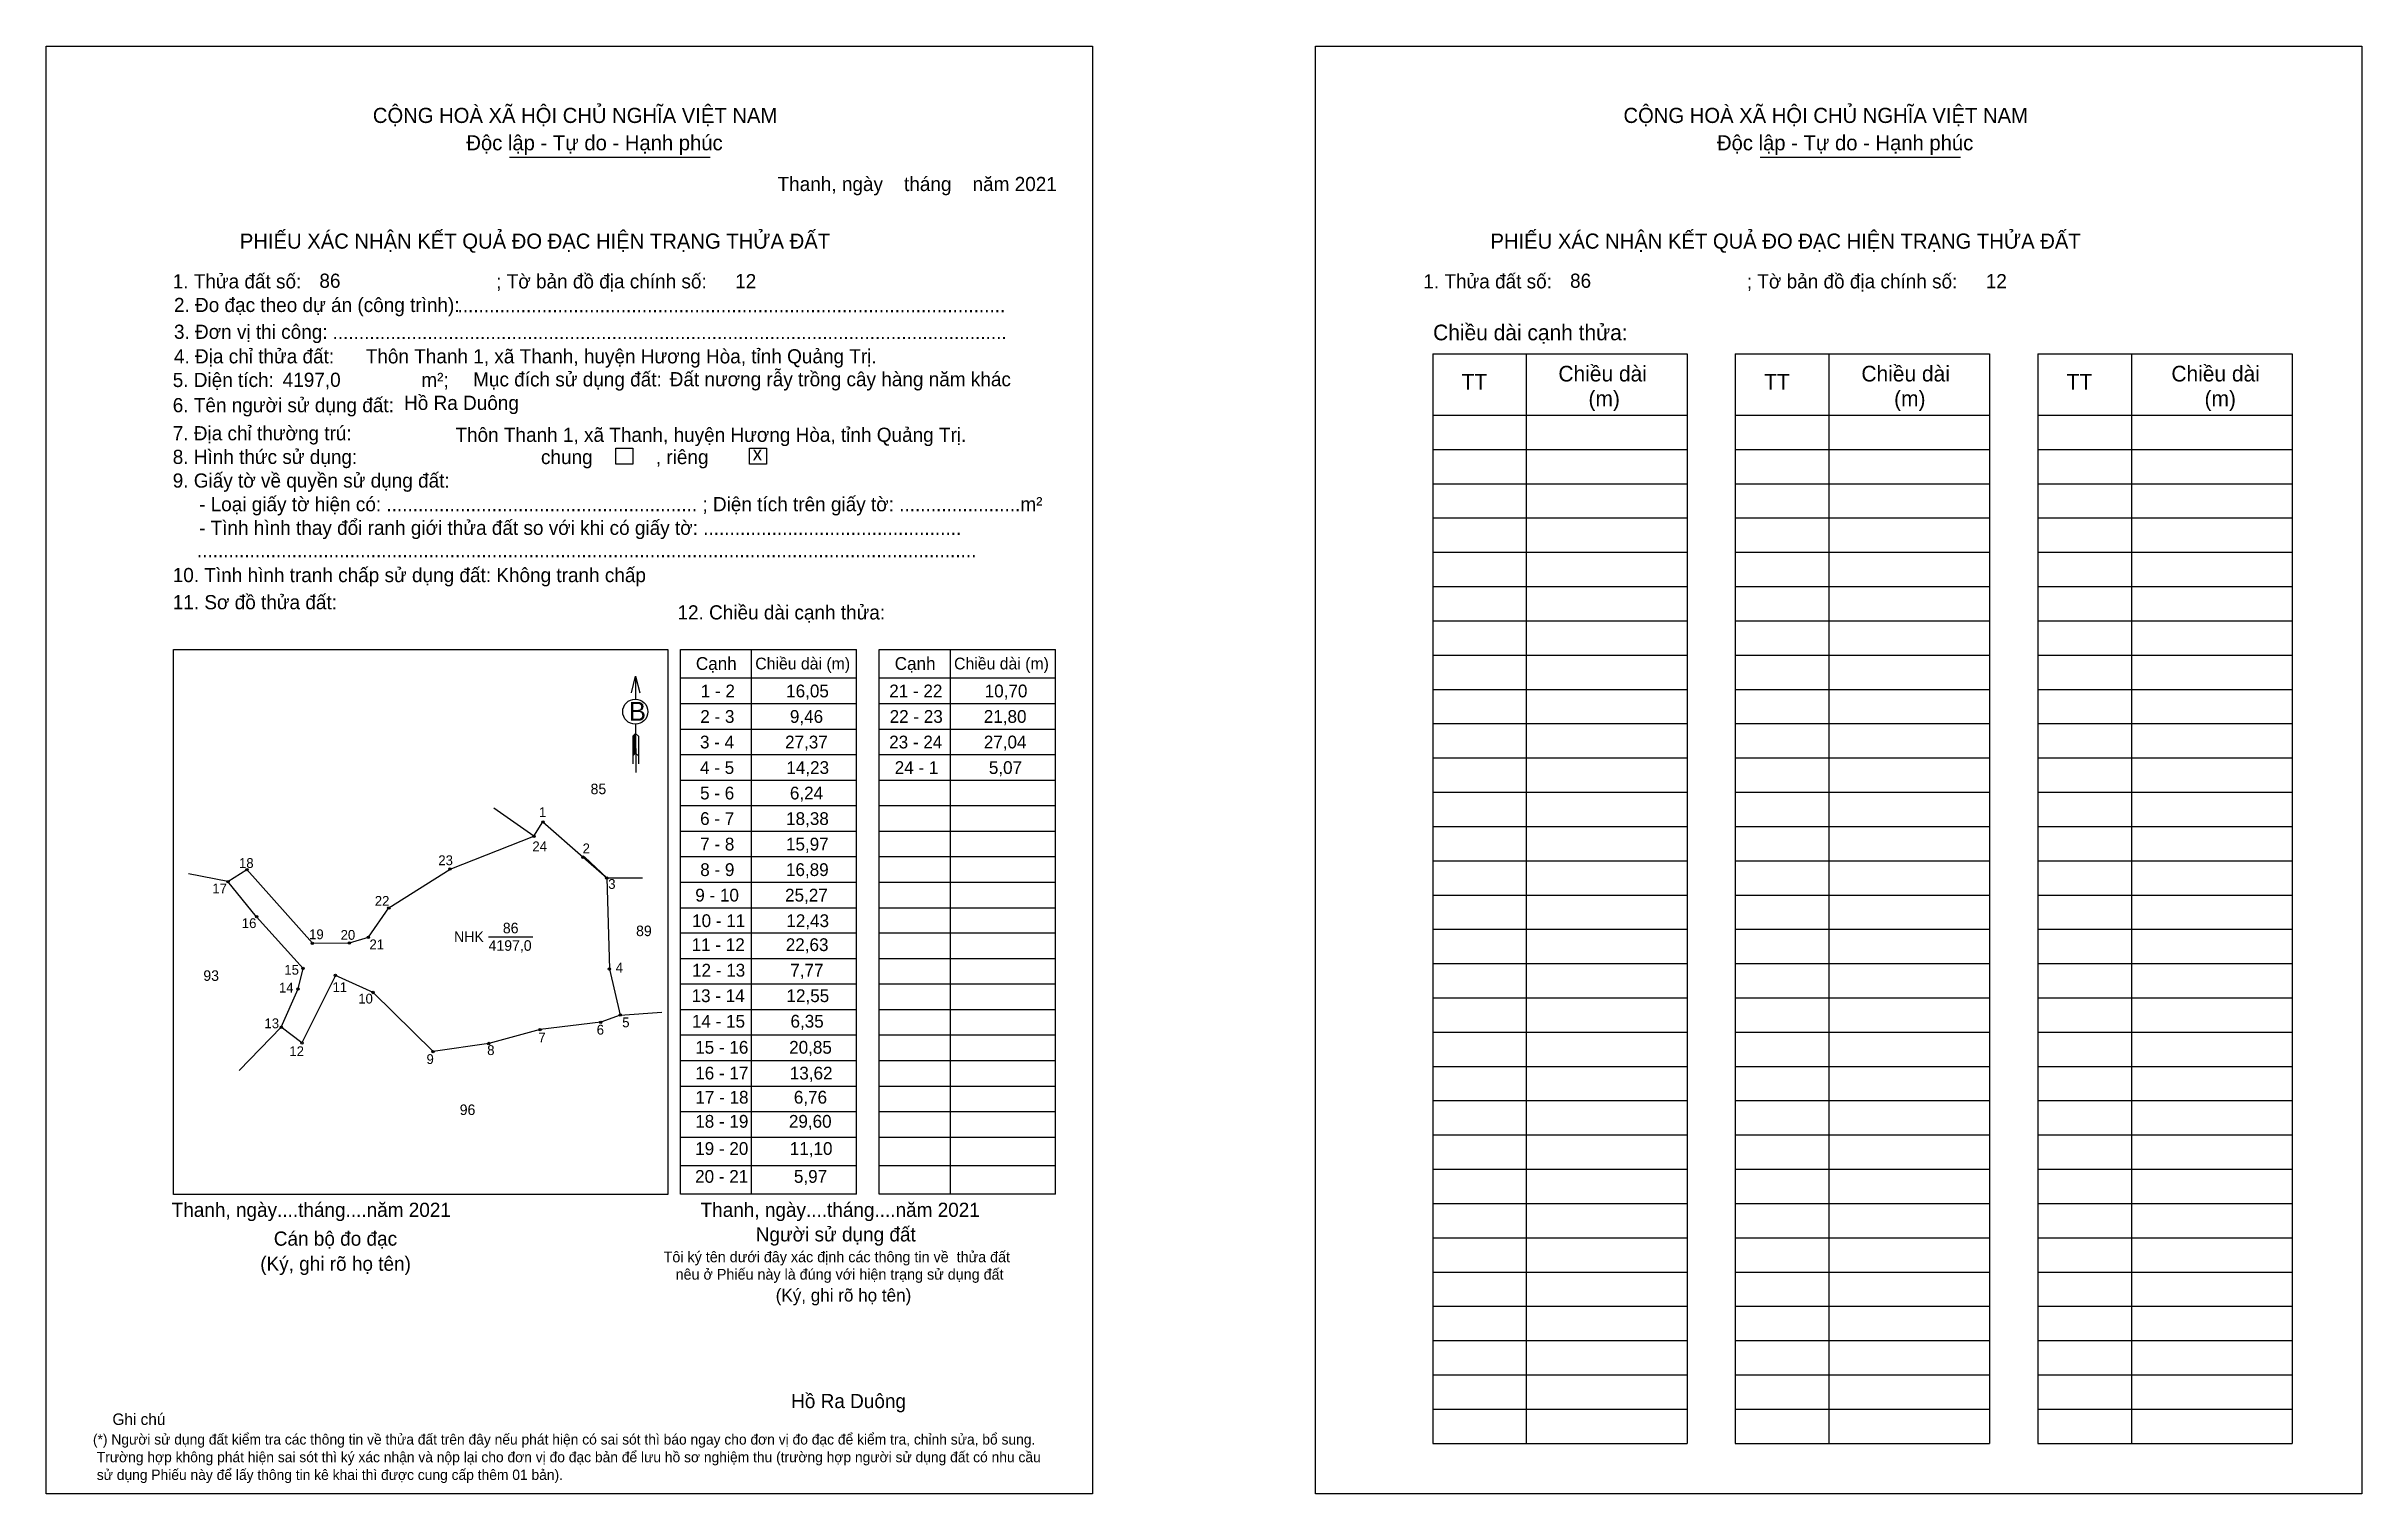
# Model space of a CAD drawing. Extents: x 543986 to 544681, y 1822977 to 1823412.
import ezdxf

# ---------------------------------------------------------------- set-up
doc = ezdxf.new("R2010")
doc.units = 0
for name, color, linetype in [('CanhThua', 7, 'Continuous'), ('kqddKhungInTrang1', 7, 'Continuous'), ('kqddKhungInTrang2', 7, 'Continuous'), ('kqddNoiDung', 7, 'Continuous'), ('kqddTemplate', 7, 'Continuous'), ('Level 1', 7, 'Continuous'), ('MocDinhThua', 7, 'Continuous'), ('NhanDiaChinhThua', 7, 'Continuous'), ('SoHieuDinhThua', 7, 'Continuous')]:
    doc.layers.add(name, color=color, linetype=linetype)

msp = doc.modelspace()

# ---------------------------------------------------------------- linework, layer by layer
at = {"layer": 'CanhThua'}
for p, q in [((544106.85, 1823164.86), (544132.04, 1823174.7)), ((544132.04, 1823174.7), (544134.74, 1823178.99)), ((544134.74, 1823178.99), (544146.82, 1823168.42)), ((544146.82, 1823168.42), (544153.94, 1823162.19)), ((544040.1, 1823161.07), (544045.82, 1823164.67)), ((544048.72, 1823150.52), (544040.1, 1823161.07)), ((544045.82, 1823164.67), (544065.51, 1823142.56)), ((544088.45, 1823153.16), (544106.85, 1823164.86)), ((544153.94, 1823162.19), (544154.7, 1823134.83)), ((544082.32, 1823144.39), (544088.45, 1823153.16)), ((544062.67, 1823135.02), (544048.72, 1823150.52)), ((544065.51, 1823142.56), (544076.6, 1823142.69)), ((544076.6, 1823142.69), (544082.32, 1823144.39)), ((544061.21, 1823128.84), (544062.67, 1823135.02)), ((544072.41, 1823132.9), (544062.33, 1823112.64)), ((544083.74, 1823127.78), (544072.41, 1823132.9)), ((544154.7, 1823134.83), (544157.99, 1823120.99)), ((544056.15, 1823117.35), (544061.21, 1823128.84)), ((544101.74, 1823110.05), (544083.74, 1823127.78)), ((544152.12, 1823118.86), (544133.87, 1823116.64)), ((544157.99, 1823120.99), (544152.12, 1823118.86)), ((544062.33, 1823112.64), (544056.15, 1823117.35)), ((544118.46, 1823112.46), (544101.74, 1823110.05)), ((544133.87, 1823116.64), (544118.46, 1823112.46))]:
    msp.add_line(p, q, dxfattribs=at)
at = {"layer": 'kqddKhungInTrang1'}
msp.add_lwpolyline([(543985.55, 1823411.94), (544299.82, 1823411.94), (544299.82, 1822977.26), (543985.55, 1822977.26)], close=True, dxfattribs=at)
at = {"layer": 'kqddKhungInTrang2'}
msp.add_lwpolyline([(544366.86, 1823411.94), (544681.13, 1823411.94), (544681.13, 1822977.26), (544366.86, 1822977.26)], close=True, dxfattribs=at)
at = {"layer": 'kqddTemplate'}
for p, q in [((544124.75, 1823378.67), (544184.94, 1823378.67)), ((544500.46, 1823378.67), (544560.65, 1823378.67)), ((544402.04, 1823319.59), (544478.46, 1823319.59)), ((544402.04, 1823319.59), (544402.04, 1822992.36)), ((544430.16, 1823319.59), (544430.16, 1822992.36)), ((544478.46, 1823319.59), (544478.46, 1822992.36)), ((544492.94, 1823319.59), (544492.94, 1822992.36)), ((544492.94, 1823319.59), (544569.35, 1823319.59)), ((544521.06, 1823319.59), (544521.06, 1822992.36)), ((544569.35, 1823319.59), (544569.35, 1822992.36)), ((544583.83, 1823319.59), (544583.83, 1822992.36)), ((544583.83, 1823319.59), (544660.24, 1823319.59)), ((544611.95, 1823319.59), (544611.95, 1822992.36)), ((544660.24, 1823319.59), (544660.24, 1822992.36)), ((544402.04, 1823301.17), (544478.46, 1823301.17)), ((544492.94, 1823301.17), (544569.35, 1823301.17)), ((544583.83, 1823301.17), (544660.24, 1823301.17)), ((544402.04, 1823290.88), (544478.46, 1823290.88)), ((544492.94, 1823290.88), (544569.35, 1823290.88)), ((544583.83, 1823290.88), (544660.24, 1823290.88)), ((544402.04, 1823280.58), (544478.46, 1823280.58)), ((544492.94, 1823280.58), (544569.35, 1823280.58)), ((544583.83, 1823280.58), (544660.24, 1823280.58)), ((544402.04, 1823270.29), (544478.46, 1823270.29)), ((544492.94, 1823270.29), (544569.35, 1823270.29)), ((544583.83, 1823270.29), (544660.24, 1823270.29)), ((544402.04, 1823260), (544478.46, 1823260)), ((544492.94, 1823260), (544569.35, 1823260)), ((544583.83, 1823260), (544660.24, 1823260)), ((544402.04, 1823249.7), (544478.46, 1823249.7)), ((544492.94, 1823249.7), (544569.35, 1823249.7)), ((544583.83, 1823249.7), (544660.24, 1823249.7)), ((544402.04, 1823239.41), (544478.46, 1823239.41)), ((544492.94, 1823239.41), (544569.35, 1823239.41)), ((544583.83, 1823239.41), (544660.24, 1823239.41)), ((544176.05, 1823230.8), (544228.99, 1823230.8)), ((544176.05, 1823067.22), (544176.05, 1823230.8)), ((544197.34, 1823230.8), (544197.34, 1823067.22)), ((544228.99, 1823067.22), (544228.99, 1823230.8)), ((544235.77, 1823230.8), (544288.72, 1823230.8)), ((544235.77, 1823067.22), (544235.77, 1823230.8)), ((544257.07, 1823230.8), (544257.07, 1823067.22)), ((544288.72, 1823067.22), (544288.72, 1823230.8)), ((544162.56, 1823222.76), (544162.58, 1823215.89)), ((544402.04, 1823229.12), (544478.46, 1823229.12)), ((544492.94, 1823229.12), (544569.35, 1823229.12)), ((544583.83, 1823229.11), (544660.24, 1823229.11)), ((544176.05, 1823222.24), (544228.99, 1823222.24)), ((544235.77, 1823222.24), (544288.72, 1823222.24)), ((544402.04, 1823218.82), (544478.46, 1823218.82)), ((544492.94, 1823218.82), (544569.35, 1823218.82)), ((544583.83, 1823218.82), (544660.24, 1823218.82)), ((544176.05, 1823214.57), (544228.99, 1823214.57)), ((544235.77, 1823214.57), (544288.72, 1823214.57)), ((544402.04, 1823208.53), (544478.46, 1823208.53)), ((544492.94, 1823208.53), (544569.35, 1823208.53)), ((544583.83, 1823208.53), (544660.24, 1823208.53)), ((544162.59, 1823205.58), (544161.71, 1823204.74)), ((544162.59, 1823205.19), (544161.71, 1823204.35)), ((544162.59, 1823204.8), (544161.71, 1823203.95)), ((544161.71, 1823204.74), (544161.71, 1823196.46)), ((544162.59, 1823204.4), (544161.71, 1823203.56)), ((544162.6, 1823204.01), (544161.71, 1823203.17)), ((544162.6, 1823203.62), (544161.71, 1823202.78)), ((544162.6, 1823203.23), (544161.71, 1823202.38)), ((544162.6, 1823202.84), (544161.71, 1823201.99)), ((544162.6, 1823202.45), (544161.71, 1823201.6)), ((544162.6, 1823202.05), (544161.71, 1823201.21)), ((544162.6, 1823201.66), (544161.71, 1823200.82)), ((544162.59, 1823208.35), (544162.61, 1823193.9)), ((544162.59, 1823205.58), (544163.49, 1823204.74)), ((544163.49, 1823204.74), (544163.49, 1823196.46)), ((544176.05, 1823206.91), (544228.99, 1823206.91)), ((544235.77, 1823206.91), (544288.72, 1823206.91)), ((544162.6, 1823201.27), (544161.71, 1823200.42)), ((544162.6, 1823200.88), (544161.71, 1823200.03)), ((544162.6, 1823200.49), (544161.71, 1823199.64)), ((544162.6, 1823200.1), (544161.71, 1823199.25)), ((544162.6, 1823199.7), (544161.71, 1823198.85)), ((544162.6, 1823199.7), (544163.49, 1823198.85)), ((544176.05, 1823199.24), (544228.99, 1823199.24)), ((544235.77, 1823199.24), (544288.72, 1823199.24)), ((544402.04, 1823198.23), (544478.46, 1823198.23)), ((544492.94, 1823198.23), (544569.35, 1823198.23)), ((544583.83, 1823198.23), (544660.24, 1823198.23)), ((544176.05, 1823191.58), (544228.99, 1823191.58)), ((544235.77, 1823191.58), (544288.72, 1823191.58)), ((544402.04, 1823187.94), (544478.46, 1823187.94)), ((544492.94, 1823187.94), (544569.35, 1823187.94)), ((544583.83, 1823187.94), (544660.24, 1823187.94)), ((544176.05, 1823183.91), (544228.99, 1823183.91)), ((544235.77, 1823183.91), (544288.72, 1823183.91)), ((544176.05, 1823176.24), (544228.99, 1823176.24)), ((544235.77, 1823176.24), (544288.72, 1823176.24)), ((544402.04, 1823177.65), (544478.46, 1823177.65)), ((544492.94, 1823177.65), (544569.35, 1823177.65)), ((544583.83, 1823177.65), (544660.24, 1823177.65)), ((544176.05, 1823168.58), (544228.99, 1823168.58)), ((544235.77, 1823168.58), (544288.72, 1823168.58)), ((544402.04, 1823167.35), (544478.46, 1823167.35)), ((544492.94, 1823167.35), (544569.35, 1823167.35)), ((544583.83, 1823167.35), (544660.24, 1823167.35)), ((544176.05, 1823160.91), (544228.99, 1823160.91)), ((544235.77, 1823160.91), (544288.72, 1823160.91)), ((544176.05, 1823153.25), (544228.99, 1823153.25)), ((544235.77, 1823153.25), (544288.72, 1823153.25)), ((544402.04, 1823157.06), (544478.46, 1823157.06)), ((544492.94, 1823157.06), (544569.35, 1823157.06)), ((544583.83, 1823157.06), (544660.24, 1823157.06)), ((544402.04, 1823146.77), (544478.46, 1823146.77)), ((544492.94, 1823146.76), (544569.35, 1823146.76)), ((544583.83, 1823146.76), (544660.24, 1823146.76)), ((544228.99, 1823145.58), (544176.05, 1823145.58)), ((544288.72, 1823145.58), (544235.77, 1823145.58)), ((544228.99, 1823137.92), (544176.05, 1823137.92)), ((544288.72, 1823137.92), (544235.77, 1823137.92)), ((544402.04, 1823136.47), (544478.46, 1823136.47)), ((544492.94, 1823136.47), (544569.35, 1823136.47)), ((544583.83, 1823136.47), (544660.24, 1823136.47)), ((544228.99, 1823130.25), (544176.05, 1823130.25)), ((544288.72, 1823130.25), (544235.77, 1823130.25)), ((544402.04, 1823126.18), (544478.46, 1823126.18)), ((544492.94, 1823126.18), (544569.35, 1823126.18)), ((544583.83, 1823126.18), (544660.24, 1823126.18)), ((544228.99, 1823122.59), (544176.05, 1823122.59)), ((544288.72, 1823122.59), (544235.77, 1823122.59)), ((544228.99, 1823114.92), (544176.05, 1823114.92)), ((544288.72, 1823114.92), (544235.77, 1823114.92)), ((544402.04, 1823115.88), (544478.46, 1823115.88)), ((544492.94, 1823115.88), (544569.35, 1823115.88)), ((544583.83, 1823115.88), (544660.24, 1823115.88)), ((544228.99, 1823107.25), (544176.05, 1823107.25)), ((544288.72, 1823107.25), (544235.77, 1823107.25)), ((544402.04, 1823105.59), (544478.46, 1823105.59)), ((544492.94, 1823105.59), (544569.35, 1823105.59)), ((544583.83, 1823105.59), (544660.24, 1823105.59)), ((544228.99, 1823099.59), (544176.05, 1823099.59)), ((544288.72, 1823099.59), (544235.77, 1823099.59)), ((544228.99, 1823091.92), (544176.05, 1823091.92)), ((544288.72, 1823091.92), (544235.77, 1823091.92)), ((544402.04, 1823095.3), (544478.46, 1823095.3)), ((544492.94, 1823095.3), (544569.35, 1823095.3)), ((544583.83, 1823095.3), (544660.24, 1823095.3)), ((544228.99, 1823084.26), (544176.05, 1823084.26)), ((544288.72, 1823084.26), (544235.77, 1823084.26)), ((544402.04, 1823085), (544478.46, 1823085)), ((544492.94, 1823085), (544569.35, 1823085)), ((544583.83, 1823085), (544660.24, 1823085)), ((544228.99, 1823075.74), (544176.05, 1823075.74)), ((544288.72, 1823075.74), (544235.77, 1823075.74)), ((544402.04, 1823074.71), (544478.46, 1823074.71)), ((544492.94, 1823074.71), (544569.35, 1823074.71)), ((544583.83, 1823074.71), (544660.24, 1823074.71)), ((544228.99, 1823067.22), (544176.05, 1823067.22)), ((544288.72, 1823067.22), (544235.77, 1823067.22)), ((544402.04, 1823064.41), (544478.46, 1823064.41)), ((544492.94, 1823064.41), (544569.35, 1823064.41)), ((544583.83, 1823064.41), (544660.24, 1823064.41)), ((544402.04, 1823054.12), (544478.46, 1823054.12)), ((544492.94, 1823054.12), (544569.35, 1823054.12)), ((544583.83, 1823054.12), (544660.24, 1823054.12)), ((544402.04, 1823043.83), (544478.46, 1823043.83)), ((544492.94, 1823043.83), (544569.35, 1823043.83)), ((544583.83, 1823043.83), (544660.24, 1823043.83)), ((544402.04, 1823033.53), (544478.46, 1823033.53)), ((544492.94, 1823033.53), (544569.35, 1823033.53)), ((544583.83, 1823033.53), (544660.24, 1823033.53)), ((544402.04, 1823023.24), (544478.46, 1823023.24)), ((544492.94, 1823023.24), (544569.35, 1823023.24)), ((544583.83, 1823023.24), (544660.24, 1823023.24)), ((544402.04, 1823012.95), (544478.46, 1823012.95)), ((544492.94, 1823012.95), (544569.35, 1823012.95)), ((544583.83, 1823012.94), (544660.24, 1823012.94)), ((544402.04, 1823002.65), (544478.46, 1823002.65)), ((544492.94, 1823002.65), (544569.35, 1823002.65)), ((544583.83, 1823002.65), (544660.24, 1823002.65)), ((544402.04, 1822992.36), (544478.46, 1822992.36)), ((544492.94, 1822992.36), (544569.35, 1822992.36)), ((544583.83, 1822992.36), (544660.24, 1822992.36))]:
    msp.add_line(p, q, dxfattribs=at)
for points in [[(544156.61, 1823291.22), (544161.72, 1823291.22), (544161.72, 1823286.45), (544156.61, 1823286.45)], [(544196.82, 1823291.22), (544201.94, 1823291.22), (544201.94, 1823286.45), (544196.82, 1823286.45)], [(544023.79, 1823230.8), (544172.28, 1823230.8), (544172.28, 1823067.08), (544023.79, 1823067.08)]]:
    msp.add_lwpolyline(points, close=True, dxfattribs=at)
msp.add_lwpolyline([(544161.33, 1823217.79), (544162.56, 1823222.76), (544163.81, 1823217.79)], dxfattribs=at)
msp.add_circle((544162.49, 1823212.12), 3.77, dxfattribs=at)
at = {"layer": 'Level 1'}
for p, q in [((544132.04, 1823174.7), (544119.99, 1823183.14)), ((544040.1, 1823161.07), (544028.27, 1823163.46)), ((544153.94, 1823162.19), (544164.66, 1823162.19)), ((544157.99, 1823120.99), (544170.44, 1823121.9)), ((544056.15, 1823117.35), (544043.49, 1823104.33))]:
    msp.add_line(p, q, dxfattribs=at)
msp.add_lwpolyline([(544153.94, 1823162.19), (544147.34, 1823168.4), (544146.82, 1823168.42)], dxfattribs=at)
at = {"layer": 'MocDinhThua'}
for centre in [(544132.04, 1823174.7), (544134.74, 1823178.99), (544146.82, 1823168.42), (544040.1, 1823161.07), (544045.82, 1823164.67), (544106.85, 1823164.86), (544153.94, 1823162.19), (544088.45, 1823153.16), (544048.72, 1823150.52), (544065.51, 1823142.56), (544076.6, 1823142.69), (544082.32, 1823144.39), (544062.67, 1823135.02), (544072.41, 1823132.9), (544154.7, 1823134.83), (544061.21, 1823128.84), (544083.74, 1823127.78), (544152.12, 1823118.86), (544157.99, 1823120.99), (544056.15, 1823117.35), (544062.33, 1823112.64), (544118.46, 1823112.46), (544133.87, 1823116.64), (544101.74, 1823110.05)]:
    msp.add_circle(centre, 0.354, dxfattribs=at)
at = {"layer": 'NhanDiaChinhThua'}
msp.add_line((544118.42, 1823144.52), (544131.71, 1823144.52), dxfattribs=at)

# ---------------------------------------------------------------- texts
at = {"layer": 'kqddNoiDung'}
for s, height, p in [('Thanh, ngày    tháng    năm 2021  ', 4.2586, (544205.24, 1823368.47)), ('86', 4.259, (544067.59, 1823339.41)), ('12', 4.259, (544192.49, 1823339.28)), ('86', 4.259, (544443.3, 1823339.41)), ('12', 4.259, (544568.19, 1823339.28)), ('........................................................................................................', 4.25864, (544109.09, 1823332.07)), ('................................................................................................................................', 4.25864, (544071.53, 1823324)), ('4197,0', 4.259, (544056.56, 1823309.67)), ('Đất nương rẫy trồng cây hàng năm khác', 4.2586, (544172.82, 1823309.84)), ('Hồ Ra Duông', 4.2586, (544093.03, 1823302.75)), ('Thôn Thanh 1, xã Thanh, huyện Hương Hòa, tỉnh Quảng Trị.', 4.2586, (544108.46, 1823293.15)), ('x', 4.26, (544197.76, 1823287.56)), ('1 - 2', 3.833, (544182.17, 1823216.42)), ('16,05', 3.833, (544207.82, 1823216.42)), ('21 - 22', 3.833, (544238.79, 1823216.42)), ('10,70', 3.833, (544267.46, 1823216.42)), ('2 - 3', 3.833, (544182.02, 1823208.76)), ('9,46', 3.833, (544208.94, 1823208.76)), ('22 - 23', 3.833, (544238.91, 1823208.76)), ('21,80', 3.833, (544267.19, 1823208.76)), ('3 - 4', 3.833, (544181.93, 1823201.09)), ('27,37', 3.833, (544207.49, 1823201.09)), ('23 - 24', 3.833, (544238.77, 1823201.09)), ('27,04', 3.833, (544267.19, 1823201.09)), ('4 - 5', 3.833, (544181.95, 1823193.42)), ('14,23', 3.833, (544207.87, 1823193.42)), ('24 - 1', 3.833, (544240.43, 1823193.42)), ('5,07', 3.833, (544268.71, 1823193.42)), ('5 - 6', 3.833, (544181.96, 1823185.76)), ('6,24', 3.833, (544208.94, 1823185.76)), ('6 - 7', 3.833, (544181.97, 1823178.09)), ('18,38', 3.833, (544207.8, 1823178.09)), ('7 - 8', 3.833, (544181.99, 1823170.43)), ('15,97', 3.833, (544207.76, 1823170.43)), ('8 - 9', 3.833, (544182.01, 1823162.76)), ('16,89', 3.833, (544207.76, 1823162.76)), ('9 - 10', 3.833, (544180.52, 1823155.1)), ('25,27', 3.833, (544207.49, 1823155.1)), ('10 - 11', 3.833, (544179.57, 1823147.43)), ('12,43', 3.833, (544207.87, 1823147.43)), ('11 - 12', 3.833, (544179.43, 1823140.23)), ('22,63', 3.833, (544207.7, 1823140.23)), ('12 - 13', 3.833, (544179.55, 1823132.56)), ('7,77', 3.833, (544209.05, 1823132.56)), ('13 - 14', 3.833, (544179.41, 1823124.9)), ('12,55', 3.833, (544207.92, 1823124.9)), ('14 - 15', 3.833, (544179.5, 1823117.23)), ('6,35', 3.833, (544209.12, 1823117.23)), ('15 - 16', 3.833, (544180.5, 1823109.4)), ('20,85', 3.833, (544208.72, 1823109.4)), ('16 - 17', 3.833, (544180.51, 1823101.66)), ('13,62', 3.833, (544208.92, 1823101.66)), ('17 - 18', 3.833, (544180.55, 1823094.41)), ('6,76', 3.833, (544210.12, 1823094.41)), ('18 - 19', 3.833, (544180.51, 1823087.17)), ('29,60', 3.833, (544208.64, 1823087.17)), ('19 - 20', 3.833, (544180.49, 1823079.01)), ('11,10', 3.833, (544208.91, 1823079.01)), ('20 - 21', 3.833, (544180.47, 1823070.63)), ('5,97', 3.833, (544210.15, 1823070.63)), ('Thanh, ngày....tháng....năm 2021', 4.2586, (544023.21, 1823060.39)), ('Thanh, ngày....tháng....năm 2021', 4.2586, (544182.11, 1823060.39)), ('Hồ Ra Duông', 4.2586, (544209.31, 1823002.96))]:
    msp.add_text(s, height=height, dxfattribs=at).set_placement(p)
at = {"layer": 'kqddTemplate'}
for s, height, p in [('CỘNG HOÀ XÃ HỘI CHỦ NGHĨA VIỆT NAM', 4.5426, (544083.65, 1823388.92)), ('CỘNG HOÀ XÃ HỘI CHỦ NGHĨA VIỆT NAM', 4.5426, (544459.36, 1823388.92)), ('Độc lập - Tự do - Hạnh phúc', 4.5426, (544111.74, 1823380.71)), ('Độc lập - Tự do - Hạnh phúc', 4.5426, (544487.45, 1823380.71)), ('PHIẾU XÁC NHẬN KẾT QUẢ ĐO ĐẠC HIỆN TRẠNG THỬA ĐẤT', 4.5426, (544043.69, 1823351.17)), ('PHIẾU XÁC NHẬN KẾT QUẢ ĐO ĐẠC HIỆN TRẠNG THỬA ĐẤT', 4.5426, (544419.4, 1823351.17)), ('1. Thửa đất số:                                     ; Tờ bản đồ địa chính số:', 4.2586, (544023.53, 1823339.24)), ('1. Thửa đất số:                                     ; Tờ bản đồ địa chính số:', 4.2586, (544399.24, 1823339.24)), ('2. Đo đạc theo dự án (công trình): ', 4.2586, (544023.9, 1823332.14)), ('3. Đơn vị thi công: ', 4.2586, (544023.9, 1823324.09)), ('Chiều dài cạnh thửa:', 4.7057, (544402.17, 1823323.65)), ('4. Địa chỉ thửa đất:      Thôn Thanh 1, xã Thanh, huyện Hương Hòa, tỉnh Quảng Trị.', 4.2586, (544023.9, 1823316.72)), ('5. Diện tích:                            m²; ', 4.2586, (544023.53, 1823309.62)), ('Mục đích sử dụng đất:', 4.2586, (544113.78, 1823309.8)), ('TT', 4.706, (544410.72, 1823308.85)), ('Chiều dài', 4.706, (544439.81, 1823311.28)), ('TT', 4.706, (544501.62, 1823308.85)), ('Chiều dài', 4.706, (544530.84, 1823311.28)), ('TT', 4.706, (544592.51, 1823308.85)), ('Chiều dài', 4.706, (544623.96, 1823311.28)), ('6. Tên người sử dụng đất:', 4.2586, (544023.53, 1823302.05)), ('(m)', 4.706, (544448.85, 1823303.8)), ('(m)', 4.706, (544540.66, 1823303.8)), ('(m)', 4.706, (544633.92, 1823303.8)), ('7. Địa chỉ thường trú:', 4.2586, (544023.53, 1823293.61)), ('8. Hình thức sử dụng:', 4.2586, (544023.53, 1823286.51)), ('chung            , riêng', 4.2586, (544134.16, 1823286.47)), ('9. Giấy tờ về quyền sử dụng đất:', 4.2586, (544023.53, 1823279.41)), ('     - Loại giấy tờ hiện có: ........................................................... ; Diện tích trên giấy tờ: .......................m²', 4.25864, (544023.53, 1823272.31)), ('     - Tình hình thay đổi ranh giới thửa đất so với khi có giấy tờ: .................................................', 4.25864, (544023.53, 1823265.22)), ('....................................................................................................................................................', 4.25864, (544030.81, 1823258.48)), ('10. Tình hình tranh chấp sử dụng đất: Không tranh chấp', 4.2586, (544023.53, 1823251.02)), ('11. Sơ đồ thửa đất:', 4.2586, (544023.53, 1823242.87)), ('12. Chiều dài cạnh thửa:', 4.2586, (544175.16, 1823239.81)), ('Cạnh', 3.833, (544180.7, 1823224.67)), ('Chiều dài (m)', 3.5489, (544198.54, 1823224.8)), ('Cạnh', 3.833, (544240.43, 1823224.67)), ('Chiều dài (m)', 3.5489, (544258.26, 1823224.8)), ('B', 5.68, (544160.62, 1823209.38)), ('Cán bộ đo đạc', 4.2586, (544053.89, 1823051.74)), ('Người sử dụng đất', 4.2586, (544198.67, 1823053.02)), ('(Ký, ghi rõ họ tên)', 4.2586, (544049.82, 1823044.21)), ('Tôi ký tên dưới đây xác định các thông tin về  thửa đất ', 3.2195, (544171, 1823046.77)), ('nêu ở Phiếu này là đúng với hiện trạng sử dụng đất', 3.2195, (544174.6, 1823041.54)), ('(Ký, ghi rõ họ tên)', 3.8328, (544204.67, 1823034.96)), ('Ghi chú', 3.449, (544005.43, 1822997.9)), ('(*) Người sử dụng đất kiểm tra các thông tin về thửa đất trên đây nếu phát hiện có sai sót thì báo ngay cho đơn vị đo đạc để kiểm tra, chỉnh sửa, bổ sung.', 3.10455, (543999.56, 1822992.02)), (' Trường hợp không phát hiện sai sót thì ký xác nhận và nộp lại cho đơn vị đo đạc bản để lưu hồ sơ nghiệm thu (trường hợp người sử dụng đất có nhu cầu', 3.10455, (543999.56, 1822986.71)), (' sử dụng Phiếu này để lấy thông tin kê khai thì được cung cấp thêm 01 bản).', 3.1045, (543999.56, 1822981.39))]:
    msp.add_text(s, height=height, dxfattribs=at).set_placement(p)
at = {"layer": 'NhanDiaChinhThua'}
for s, p in [('85', (544149.06, 1823187.34)), ('NHK', (544108.05, 1823142.94)), ('86', (544122.71, 1823145.57)), ('89', (544162.73, 1823144.71)), ('4197,0', (544118.42, 1823140.31)), ('93', (544032.73, 1823131.27)), ('96', (544109.75, 1823090.99))]:
    msp.add_text(s, height=3.161, dxfattribs=at).set_placement(p)
at = {"layer": 'SoHieuDinhThua'}
for s, height, p in [('1', 2.95, (544133.55, 1823180.44)), ('18', 2.947, (544043.45, 1823165.19)), ('23', 2.947, (544103.32, 1823166.02)), ('24', 2.947, (544131.58, 1823170.19)), ('2', 2.95, (544146.67, 1823169.58)), ('17', 2.947, (544035.44, 1823157.56)), ('3', 2.95, (544154.36, 1823158.9)), ('22', 2.947, (544084.24, 1823153.82)), ('16', 2.947, (544044.29, 1823147.13)), ('19', 2.947, (544064.5, 1823143.78)), ('20', 2.947, (544073.97, 1823143.61)), ('21', 2.947, (544082.64, 1823140.75)), ('15', 2.947, (544057.07, 1823133.13)), ('4', 2.95, (544156.58, 1823133.74)), ('14', 2.947, (544055.44, 1823127.76)), ('11', 2.947, (544071.54, 1823127.91)), ('10', 2.947, (544079.27, 1823124.46)), ('13', 2.947, (544051.1, 1823117.05)), ('6', 2.95, (544150.9, 1823115.13)), ('5', 2.95, (544158.57, 1823117.34)), ('12', 2.947, (544058.57, 1823108.67)), ('8', 2.95, (544118, 1823108.99)), ('7', 2.95, (544133.38, 1823112.79)), ('9', 2.95, (544099.77, 1823106.3))]:
    msp.add_text(s, height=height, dxfattribs=at).set_placement(p)

doc.saveas('drawing.dxf')
